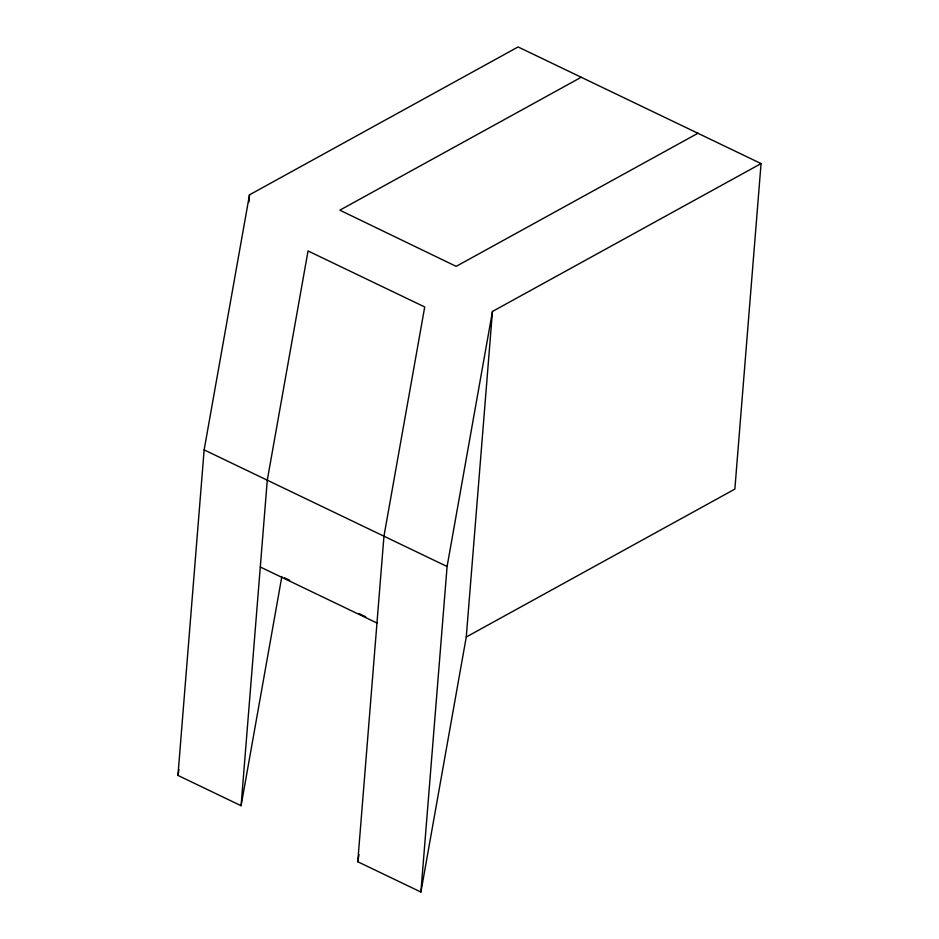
<?xml version="1.0" encoding="UTF-8"?>
<svg xmlns="http://www.w3.org/2000/svg" width="939" height="939" viewBox="0 0 939 939"><rect width="100%" height="100%" fill="white"/><g stroke="black" fill="none" stroke-linecap="round" stroke-linejoin="round"><path stroke-width="1.41" d="M177.941 775.414L204.139 449.887L249.492 194.831L518.093 46.95L761.06 163.586L734.861 489.113L466.26 637.006L420.907 892.05L357.759 861.744L383.957 536.204L424.721 306.971L308.039 250.971L267.275 480.193L241.088 805.732L177.941 775.414L178.962 769.651M248.905 202.131L249.492 194.831M420.907 892.05L447.093 566.51L492.459 311.466L761.06 163.586M466.26 637.006L492.459 311.466M241.088 805.732L281.853 576.511M357.759 861.744L359.038 854.525M581.241 77.256L339.836 210.172L456.166 266.359L697.912 133.268M204.139 449.887L447.093 566.51M284.47 577.767L289.717 580.279M359.191 613.636L365.752 616.782M260.291 567.003L376.973 623.015"/></g></svg>
